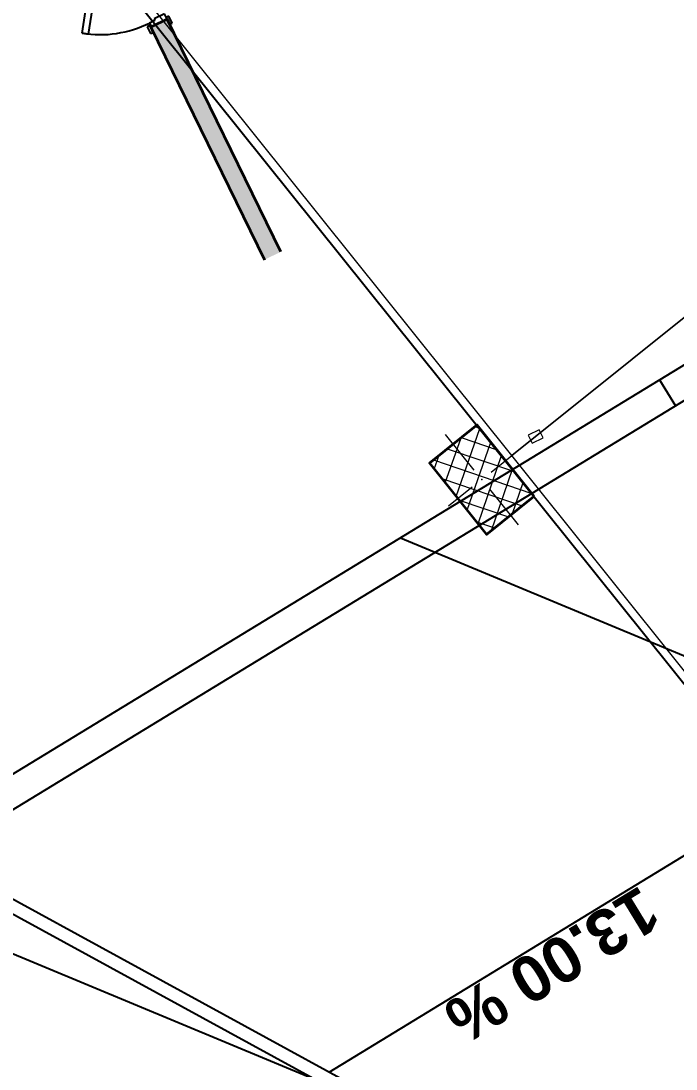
# Model space of a CAD drawing. Header units: metres. Extents: x 7511783 to 7512372, y 4692307 to 4692611.
# Drawn here: x 7511960.25 to 7511964.55, y 4692570.31 to 4692577.19 of the extents above; entities that cross this region are included whole.
import ezdxf
from ezdxf.enums import TextEntityAlignment as Align

# ---------------------------------------------------------------- set-up
doc = ezdxf.new("R2010")
doc.units = ezdxf.units.M
doc.layers.get('0').update_dxf_attribs({"lineweight": 0})
for name, color, linetype, lineweight in [('2D Drafting - General_Pen_No__1', 7, 'Continuous', 0), ('A - Muret', 7, 'Continuous', 0), ('A - Muret_Pen_No__7', 7, 'Continuous', 0), ('A - Pllaka Themel', 7, 'Continuous', 0), ('A - Pllaka Themel_Pen_No__42', 8, 'Continuous', 0), ('A - Rampa_Pen_No__42', 8, 'Continuous', 0), ('A - Shtyllat', 7, 'Continuous', 0), ('A - Shtyllat_Pen_No__1', 7, 'Continuous', 0), ('A - Shtyllat_Pen_No__7', 7, 'Continuous', 0), ('ARCHICAD Doors_Pen_No__42', 8, 'Continuous', 0)]:
    doc.layers.add(name, color=color, linetype=linetype, lineweight=lineweight)
doc.layers.add('A - Muret_Pen_No__102', color=7, linetype='Continuous', lineweight=0, true_color=0xcccccc)
doc.styles.add('GENERATED_STYLE_1', font='arial.ttf')
doc.styles.add('GENERATED_STYLE_2', font='arialbd.ttf')

# ---------------------------------------------------------------- blocks, each defined once
blk = doc.blocks.new('Slab_5', base_point=(27099.99999994247, -19050.45703700876))
at = {"layer": 'A - Pllaka Themel_Pen_No__42', "color": 8, "linetype": 'Continuous', "lineweight": 25, "flags": 128}
blk.add_lwpolyline([(27099.99999994247, -19050.45703700876), (27099.99999994245, -53141.28956256485), (34367.48378446266, -53141.28956256485), (34572.08011014806, -54047.73212241127), (58725.51372234098, -48551.56399353077), (58577.30438397717, -47886.40318112021), (60192.66493870387, -47573.34216697118), (56976.71528492225, -33242.20353530695), (55470.262655318, -33580.37692266011), (52202.17436583389, -19050.80466526669)], close=True, dxfattribs=at)
blk = doc.blocks.new('Door 22')
at = {"layer": 'ARCHICAD Doors_Pen_No__42', "color": 8, "linetype": 'Continuous', "lineweight": 25}
for p, q in [((-260.3921784050518, 393.9747868736185), (-237.4491209510099, 426.7408686451782)), ((-237.4491209510099, 426.7408686451782), (371.9999999999999, 0)), ((349.0569425459581, -32.76608177155968), (-260.3921784050518, 393.9747868736185)), ((-387, 23.99999999999998), (-437, 23.99999999999998)), ((-437, 23.99999999999998), (-437, 4.99999999999999)), ((-437, 4.99999999999999), (-387, 4.99999999999999)), ((-400, 4.99999999999999), (-437.0000000000001, 4.99999999999999)), ((-400, 4.99999999999999), (-437.0000000000001, 4.99999999999999)), ((-375, 4.99999999999999), (-400, 4.99999999999999)), ((-400, 4.99999999999999), (-400, 0)), ((-400, 0), (-400, 4.99999999999999)), ((-400, 0), (-400, 4.99999999999999)), ((-400, 0), (-375, 0)), ((-372.0000000000001, 0), (-400, 0)), ((-400, 0), (-400, -115)), ((-400, -115), (-400, 0)), ((-400, -115), (-400, 0)), ((-387, 4.99999999999999), (-387, 23.99999999999998)), ((-375, 0), (-375, 4.99999999999999)), ((-372.0000000000001, -40), (-372.0000000000001, 0)), ((371.9999999999999, 0), (349.0569425459581, -32.76608177155968)), ((400, 0), (372.0000000000001, 0)), ((372.0000000000001, 0), (372.0000000000001, -40)), ((400, 4.99999999999999), (375, 4.99999999999999)), ((375, 4.99999999999999), (375, 0)), ((375, 0), (400, 0)), ((437, 23.99999999999998), (387, 23.99999999999998)), ((387, 23.99999999999998), (387, 4.99999999999999)), ((387, 4.99999999999999), (437, 4.99999999999999)), ((400, 0), (400, 4.99999999999999)), ((400, 0), (400, 4.99999999999999)), ((400, 0), (400, 4.99999999999999)), ((400, 4.99999999999999), (437.0000000000001, 4.99999999999999)), ((400, 4.99999999999999), (437.0000000000001, 4.99999999999999)), ((400, -115), (400, 0)), ((400, -115), (400, 0)), ((400, -115), (400, 0)), ((437, 4.99999999999999), (437, 23.99999999999998)), ((-360.0000000000001, -40), (-372.0000000000001, -40)), ((-360.0000000000001, -115), (-360.0000000000001, -40)), ((372.0000000000001, -40), (360.0000000000001, -40)), ((360.0000000000001, -40), (360.0000000000001, -115)), ((-387, -115), (-437, -115)), ((-437, -115), (-437, -134)), ((-400, -115), (-437.0000000000001, -115)), ((-400, -115), (-437.0000000000001, -115)), ((-437, -134), (-387, -134)), ((-400, -115), (-360.0000000000001, -115)), ((-387, -134), (-387, -115)), ((360.0000000000001, -115), (400, -115)), ((437, -115), (387, -115)), ((387, -115), (387, -134)), ((387, -134), (437, -134)), ((400, -115), (437.0000000000001, -115)), ((400, -115), (437.0000000000001, -115)), ((437, -134), (437, -115))]:
    blk.add_line(p, q, dxfattribs=at)
blk.add_arc((371.9999999999999, 0), 744, 145, 180, dxfattribs=at)
blk = doc.blocks.new('Wall_24', base_point=(249.9999999999984, -8800.830745419273))
at = {"layer": 'A - Muret_Pen_No__102', "linetype": 'Continuous', "lineweight": 0, "true_color": 0xcccccc}
for points in [[(129.999999999998, -8800.830745419273), (129.999999999998, -9002.560985774975), (249.9999800709711, -9002.560985774975), (249.9999800709711, -8800.830745419273)], [(129.999999999998, -11500.83965125988), (249.9999800709711, -11500.83965125988), (249.9999800709711, -9802.560973614714), (129.999999999998, -9802.560973614714)]]:
    blk.add_hatch(color=254, dxfattribs=at).paths.add_polyline_path(points)
at = {"layer": 'A - Muret_Pen_No__7', "color": 7, "linetype": 'Continuous', "lineweight": 35}
for p, q in [((129.9999999999985, -9002.560988771113), (129.9999999999985, -8965.560988771113)), ((134.9999999999985, -9002.560988771113), (129.9999999999985, -9002.560988771113)), ((249.9999999999985, -9002.560988771113), (134.9999999999985, -9002.560988771113)), ((249.9999999999985, -9002.560988771113), (249.9999999999985, -8965.560988771113)), ((129.9999999999982, -9802.560988771113), (129.9999999999982, -9839.560988771113)), ((134.9999999999982, -9802.560988771113), (129.9999999999982, -9802.560988771113)), ((249.9999999999982, -9802.560988771113), (134.9999999999982, -9802.560988771113)), ((249.9999999999982, -9802.560988771113), (249.9999999999982, -9839.560988771113))]:
    blk.add_line(p, q, dxfattribs=at)
at = {"layer": 'A - Muret_Pen_No__7', "color": 7, "linetype": 'Continuous', "lineweight": 35, "flags": 128}
for points in [[(129.9999999999984, -8800.830745419273), (129.9999999999984, -9002.560985774975)], [(249.9999999999984, -8800.830745419273), (129.9999999999984, -8800.830745419273)], [(249.9999999999984, -9002.560985774975), (249.9999999999984, -8800.830745419273)], [(129.9999999999983, -9802.560973614714), (129.999999999998, -11500.83965125988)], [(249.999999999998, -11500.83965125988), (249.9999999999982, -9802.560973614714)]]:
    blk.add_lwpolyline(points, dxfattribs=at)
at = {"layer": 'ARCHICAD Doors_Pen_No__42', "color": 8, "linetype": 'Continuous', "lineweight": 25, "zscale": 1000, "rotation": 89.99999999999999}
blk.add_blockref('Door 22', (134.9999999999984, -9402.560988771113), dxfattribs=at)
blk = doc.blocks.new('Column_84', base_point=(990.0000000000011, 13129.9161381408))
at = {"layer": 'A - Shtyllat_Pen_No__1', "color": 7, "linetype": 'Continuous', "lineweight": 13, "flags": 128}
blk.add_lwpolyline([(950.000000000001, 13159.91613814081), (950.000000000001, 13099.9161381408), (1030.000000000001, 13099.9161381408), (1030.000000000001, 13159.91613814081)], close=True, dxfattribs=at)
blk = doc.blocks.new('Column_99', base_point=(53028.51783115821, -23623.49396019104))
at = {"layer": 'A - Shtyllat', "linetype": 'Continuous', "lineweight": 0, "true_color": 0x000000}
h = blk.add_hatch(dxfattribs=at)
h.set_pattern_fill('CONCRETE_BLOCK', color=18, style=0, pattern_type=2)
h.set_pattern_definition([(44.99999999999999, (0, 0), (-68.94290863686237, 68.94290863686243), []), (135.0000000000002, (0, 0), (68.94290863686219, 68.94290863686261), [])])
h.paths.add_polyline_path([(53289.3480700418, -23872.42685573506), (53157.98271978207, -23286.98416447387), (52767.68759227461, -23374.56106464703), (52899.05294253434, -23960.00375590822)])
at = {"layer": 'A - Shtyllat_Pen_No__1', "color": 7, "linetype": 'Continuous', "lineweight": 13}
for p, q in [((53011.00245112358, -23545.43493468955), (52945.31977599371, -23252.71358905896)), ((53106.5768566597, -23605.97858015641), (53301.72442041342, -23562.19013006984)), ((52950.45880565672, -23641.00934022568), (52755.31124190299, -23684.79779031225)), ((53046.03321119284, -23701.55298569254), (53111.7158863227, -23994.27433132313))]:
    blk.add_line(p, q, dxfattribs=at)
blk.add_point((53028.51783115821, -23623.49396019104), dxfattribs=at)
at = {"layer": 'A - Shtyllat_Pen_No__7', "color": 7, "linetype": 'Continuous', "lineweight": 35, "flags": 128}
blk.add_lwpolyline([(53289.3480700418, -23872.42685573506), (53157.98271978207, -23286.98416447387), (52767.68759227461, -23374.56106464703), (52899.05294253434, -23960.00375590822)], close=True, dxfattribs=at)
blk = doc.blocks.new('Straight Ramp 22')
at = {"layer": 'A - Rampa_Pen_No__42', "color": 8, "linetype": 'Continuous', "lineweight": 25}
for p, q in [((10312.71324024272, 2750), (7137.286759699775, -2750)), ((10412.71324024272, 2750), (7237.286759699776, -2750)), ((6724.999999971245, -2750), (8724.999999971245, 0)), ((8824.999999971247, 0), (17549.99999994249, 0)), ((11049.99999994249, -2750), (13049.99999994249, 0)), ((7352.756813537701, -2550), (17549.99999994249, -2550)), ((7352.756813537701, -2550), (17549.99999994249, -2550)), ((13041.99999994249, -2750), (13041.99999994249, -2550)), ((7237.286759699776, -2750), (17549.99999994249, -2750))]:
    blk.add_line(p, q, dxfattribs=at)
blk.add_point((13033.99999994249, -2550), dxfattribs=at)
at = {"layer": 'A - Rampa_Pen_No__42', "color": 8, "linetype": 'Continuous', "lineweight": 25, "style": 'GENERATED_STYLE_1'}
for tag, p in [('ascentPercentage_0', (2250, 188.4778571428572)), ('percentage_0', (6637.499999985624, 188.4778571428572)), ('percentage_1', (10912.49999995687, 188.4778571428572)), ('ascentPercentage_1', (15299.99999994249, 188.4778571428572))]:
    blk.add_attdef(tag, text='', height=300, dxfattribs=at).set_placement(p, align=Align.MIDDLE_CENTER)

msp = doc.modelspace()

# ---------------------------------------------------------------- linework, layer by layer
for points in [[(7511969.774734509, 4692579.38850174), (7511963.467954159, 4692574.337214781), (7511960.541864341, 4692577.990581917), (7511963.776272624, 4692579.571278934), (7511963.72782335, 4692579.689392827), (7511967.264808017, 4692582.522268483), (7511969.774734509, 4692579.38850174)], [(7511971.540747546, 4692577.183547555), (7511965.233967195, 4692572.132260597), (7511963.467954159, 4692574.337214781), (7511969.774734509, 4692579.38850174), (7511971.540747546, 4692577.183547555)], [(7511952.936368961, 4692536.274337796), (7511959.465850124, 4692539.465305801), (7511960.047672097, 4692538.7407501), (7511979.334960965, 4692554.284103584), (7511978.909755965, 4692554.816650042), (7511980.223611783, 4692555.80719525), (7511971.041700033, 4692567.270892877), (7511969.83671859, 4692566.305605103), (7511960.520834319, 4692577.924691613), (7511937.967862489, 4692566.902763578)]]:
    msp.add_lwpolyline(points, close=True)
at = {"layer": '2D Drafting - General_Pen_No__1', "color": 7, "linetype": 'Continuous', "lineweight": 13, "flags": 128}
msp.add_lwpolyline([(7511952.936368961, 4692536.274337796), (7511959.465850124, 4692539.465305801), (7511960.047672097, 4692538.7407501), (7511979.334960965, 4692554.284103584), (7511978.909755965, 4692554.816650042), (7511980.223611783, 4692555.80719525), (7511971.041700033, 4692567.270892877), (7511969.83671859, 4692566.305605103), (7511960.520834319, 4692577.924691613), (7511937.967862489, 4692566.902763578)], close=True, dxfattribs=at)

# ---------------------------------------------------------------- block references
at = {"layer": 'A - Muret', "color": 7, "lineweight": 35, "xscale": 0.001, "yscale": 0.001, "zscale": 0.001, "rotation": 26.04535599708318}
msp.add_blockref('Wall_24', (7511960.766476028, 4692578.100352542), dxfattribs=at)
at = {"layer": 'A - Pllaka Themel', "color": 8, "linetype": 'Continuous', "lineweight": 25, "xscale": 0.001, "yscale": 0.001, "zscale": 0.001, "rotation": 26.04535599708318}
msp.add_blockref('Slab_5', (7511937.967714828, 4692566.903078335), dxfattribs=at)
at = {"layer": 'A - Rampa_Pen_No__42', "color": 8, "linetype": 'Continuous', "lineweight": 25}
ref = msp.add_blockref('Straight Ramp 22', (7511954.733165537, 4692565.698831633), dxfattribs=dict(at, xscale=-0.001, yscale=0.001, rotation=211.3645389622179))
ref.add_attrib('iCalculationMethod_1', '13.00 %', dxfattribs={"color": 8, "linetype": 'Continuous', "lineweight": 25, "height": 0.3, "rotation": 211.3645233295813, "style": 'GENERATED_STYLE_2'}).set_placement((7511963.735141542, 4692570.992611147), align=Align.MIDDLE_CENTER)
at = {"layer": 'A - Shtyllat', "color": 7, "lineweight": 35, "xscale": 0.001, "yscale": 0.001, "zscale": 0.001, "rotation": 26.04535599708318}
for name, p in [('Column_99', (7511963.271047787, 4692574.179206759)), ('Column_84', (7511963.62405711, 4692574.462242253))]:
    msp.add_blockref(name, p, dxfattribs=at)

doc.saveas('drawing.dxf')
